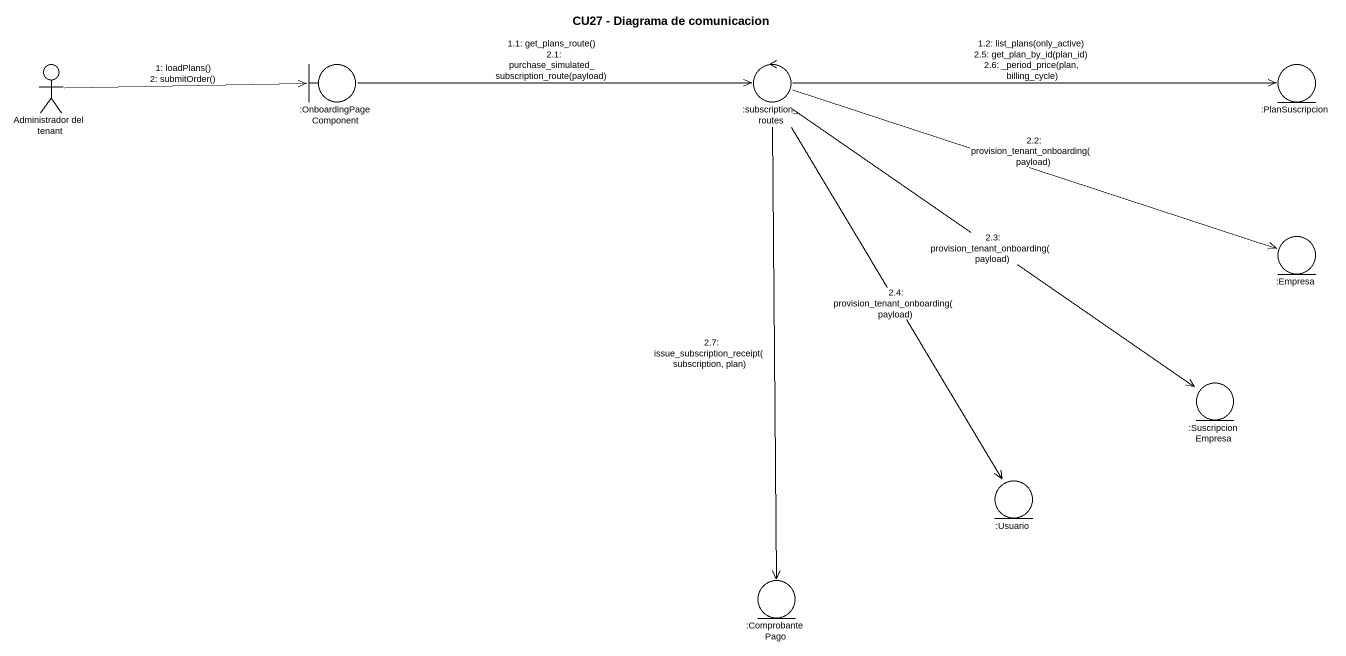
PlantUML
@startuml
title CU27 - Diagrama de comunicacion
actor "Administrador del tenant" as Administrador_del_tenant
boundary ":OnboardingPageComponent" as OnboardingPageComponent
control ":subscription_routes" as subscription_routes
entity ":PlanSuscripcion" as PlanSuscripcion
entity ":Empresa" as Empresa
entity ":SuscripcionEmpresa" as SuscripcionEmpresa
entity ":Usuario" as Usuario
entity ":ComprobantePago" as ComprobantePago
Administrador_del_tenant -right-> OnboardingPageComponent : 1: loadPlans()\n2: submitOrder()
OnboardingPageComponent -right-> subscription_routes : 1.1: get_plans_route()\n2.1: purchase_simulated_subscription_route(payload)
subscription_routes -right-> PlanSuscripcion : 1.2: list_plans(only_active)\n2.5: get_plan_by_id(plan_id)\n2.6: _period_price(plan, billing_cycle)
subscription_routes -right-> Empresa : 2.2: provision_tenant_onboarding(payload)
subscription_routes --> SuscripcionEmpresa : 2.3: provision_tenant_onboarding(payload)
subscription_routes --> Usuario : 2.4: provision_tenant_onboarding(payload)
subscription_routes --> ComprobantePago : 2.7: issue_subscription_receipt(subscription, plan)
@enduml
